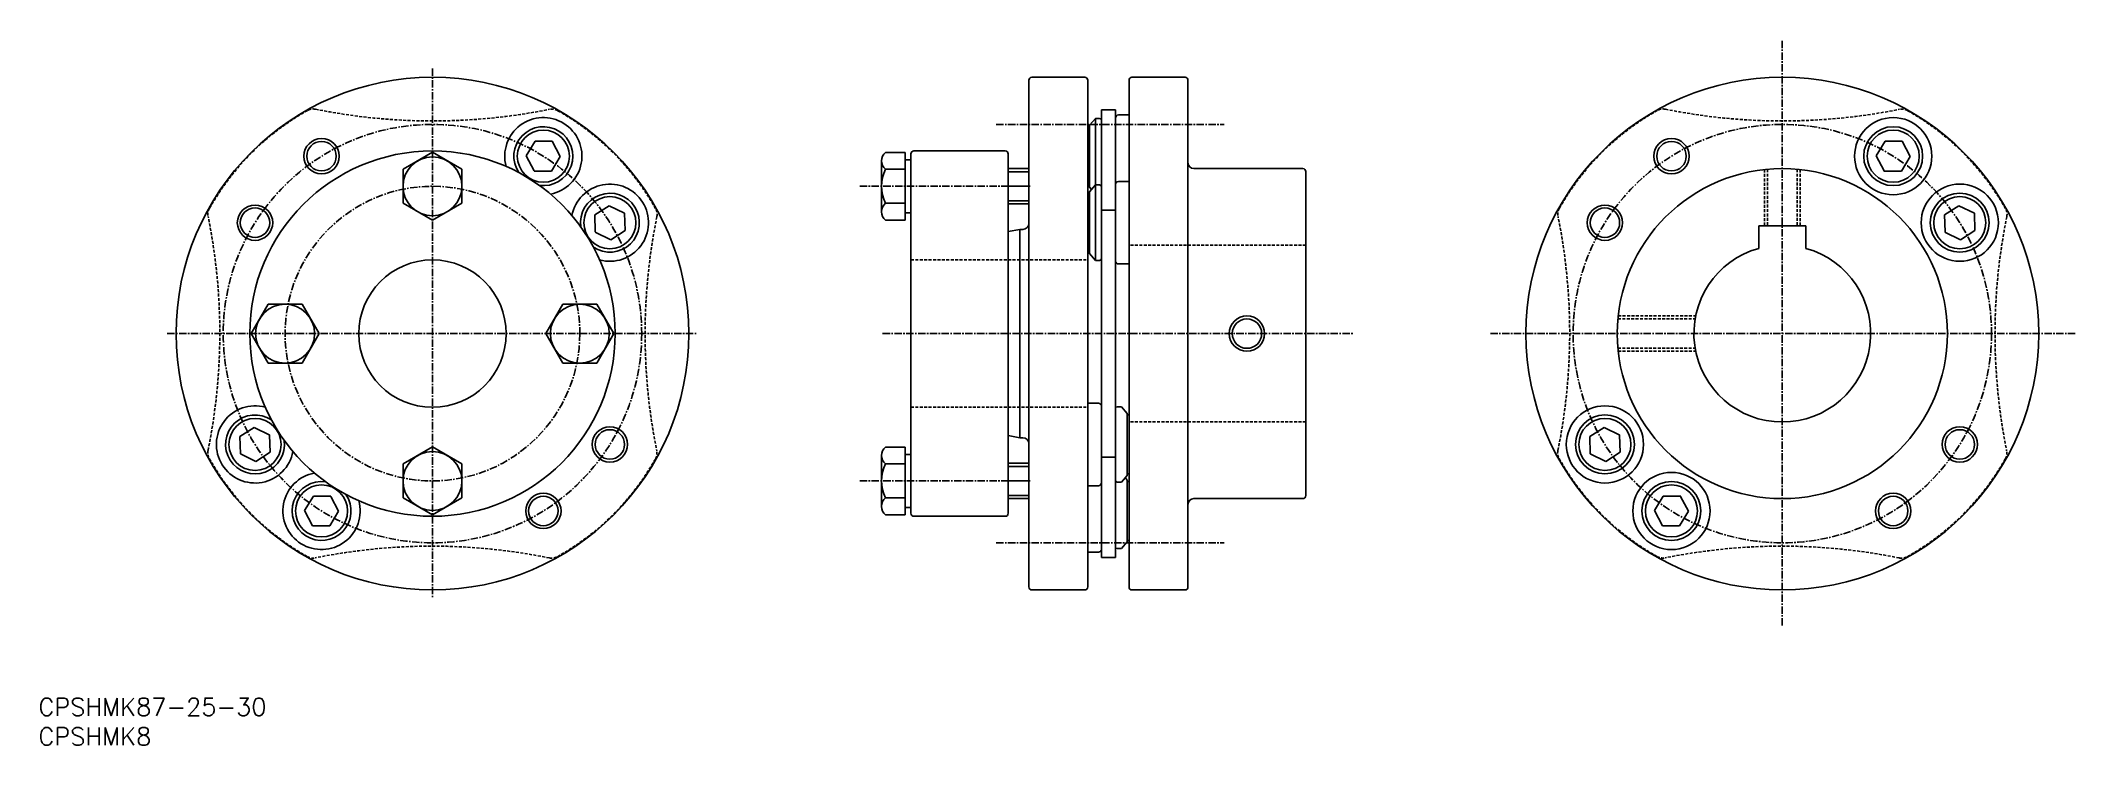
# Model space of a CAD drawing. Extents: x 45 to 390, y 37 to 157.
import ezdxf
from ezdxf.enums import TextEntityAlignment as Align

# ---------------------------------------------------------------- set-up
doc = ezdxf.new("R2010")
doc.units = 0
doc.linetypes.add('CENTER', pattern=[2, 1.25, -0.25, 0.25, -0.25])
doc.linetypes.add('DASHED', pattern=[0.75, 0.5, -0.25])
doc.layers.get('0').update_dxf_attribs({"linetype": 'CONTINUOUS'})
doc.layers.add('CENTER', color=1, linetype='CENTER')
doc.styles.get("Standard").update_dxf_attribs({"font": 'txt.shx', "bigfont": 'extfont.shx'})

# ---------------------------------------------------------------- blocks, each defined once
blk = doc.blocks.new('FB16')
at = {"color": 0}
for p, q in [((0, 5.773505), (-5.000002, 2.886753)), ((5.000002, 2.886753), (0, 5.773505)), ((-5.000002, 2.886753), (-5.000002, -2.886753)), ((5.000002, -2.886753), (5.000002, 2.886753)), ((-5.000002, -2.886753), (0, -5.773505)), ((0, -5.773505), (5.000002, -2.886753))]:
    blk.add_line(p, q, dxfattribs=at)
blk.add_circle((0, 0), 5, dxfattribs=at)
blk = doc.blocks.new('B016')
at = {"color": 0}
for p, q in [((-4, 4.32), (-4, -4.32)), ((-3.293206, 5.75), (0, 5.75)), ((0, 5.75), (0, -5.75)), ((0, 2.89), (-3.293206, 2.89)), ((0, -2.89), (-3.293206, -2.89)), ((0, -5.75), (-3.293206, -5.75))]:
    blk.add_line(p, q, dxfattribs=at)
for centre, radius, start, end in [((-2.2, 4.32), 1.8, 127.397187, 232.602813), ((2.261839, 0), 6.261839, 152.514396, 207.485604), ((-2.2, -4.32), 1.8, 127.397187, 232.602813)]:
    blk.add_arc(centre, radius, start, end, dxfattribs=at)

msp = doc.modelspace()

# ---------------------------------------------------------------- linework, layer by layer
at = {"color": 7, "linetype": 'CONTINUOUS'}
for p, q in [((212.82, 150.17), (212.82, 107.17)), ((213.32, 150.67), (222.32, 150.67)), ((222.82, 150.17), (222.82, 107.17)), ((229.82, 150.17), (229.82, 107.17)), ((239.32, 150.67), (230.32, 150.67)), ((239.82, 150.17), (239.82, 107.17)), ((225.12, 145.17), (225.12, 107.17)), ((225.12, 145.17), (227.52, 145.17)), ((227.52, 145.17), (227.52, 107.17)), ((222.82, 132.28), (222.82, 142.28)), ((223.12, 142.28), (222.82, 142.28)), ((223.12, 142.53), (224.12, 143.68)), ((223.12, 132.03), (223.12, 142.53)), ((223.12, 132.28), (223.12, 142.28)), ((224.12, 143.68), (224.12, 130.88)), ((224.82, 143.68), (224.12, 143.68)), ((225.12, 131.18), (225.12, 143.38)), ((227.52, 130.78), (227.52, 143.78)), ((229.82, 144.28), (228.02, 144.28)), ((229.82, 130.28), (229.82, 144.28)), ((127.56, 137.34), (129.05, 139.81)), ((129.05, 139.81), (131.97, 139.81)), ((131.97, 139.81), (133.33, 137.22)), ((193.32, 138.17), (208.82, 138.17)), ((356.59, 137.34), (358.08, 139.81)), ((358.08, 139.81), (361, 139.81)), ((361, 139.81), (362.36, 137.22)), ((128.9, 134.8), (127.56, 137.34)), ((131.84, 134.75), (128.87, 134.75)), ((131.84, 134.75), (133.33, 137.22)), ((191.82, 136.67), (192.82, 136.67)), ((192.82, 137.67), (192.82, 107.17)), ((209.32, 137.67), (209.32, 107.17)), ((240.82, 135.17), (259.32, 135.17)), ((259.82, 134.67), (259.82, 107.17)), ((357.92, 134.8), (356.59, 137.34)), ((360.87, 134.75), (357.9, 134.75)), ((360.87, 134.75), (362.36, 137.22)), ((209.32, 134.62), (212.82, 134.62)), ((209.32, 132.17), (213.02, 132.17)), ((222.82, 132.28), (223.12, 132.28)), ((223.12, 131.24), (224.12, 132.39)), ((223.12, 132.03), (223.46, 131.63)), ((223.12, 120.74), (223.12, 131.24)), ((224.12, 132.39), (224.12, 119.59)), ((224.82, 132.39), (224.12, 132.39)), ((225.12, 119.89), (225.12, 132.09)), ((227.52, 119.49), (227.52, 132.49)), ((229.82, 132.99), (228.02, 132.99)), ((229.82, 118.99), (229.82, 132.99)), ((139.17, 127.3), (141.6, 128.87)), ((141.6, 128.87), (144.22, 127.59)), ((209.32, 129.72), (212.82, 129.72)), ((222.82, 120.99), (222.82, 130.99)), ((223.12, 130.99), (222.82, 130.99)), ((223.12, 120.99), (223.12, 130.99)), ((225.12, 128.14), (227.52, 128.14)), ((368.2, 127.3), (370.62, 128.87)), ((370.62, 128.87), (373.25, 127.59)), ((139.26, 124.44), (139.17, 127.3)), ((141.89, 123.1), (139.22, 124.41)), ((141.89, 123.1), (144.31, 124.67)), ((144.22, 127.59), (144.31, 124.67)), ((191.82, 127.67), (192.82, 127.67)), ((209.32, 124.49), (211.32, 124.86)), ((211.32, 124.86), (211.32, 107.17)), ((211.32, 124.86), (211.82, 124.86)), ((336.66, 125.47), (344.66, 125.47)), ((336.66, 125.47), (336.66, 121.63)), ((344.66, 125.47), (344.66, 121.63)), ((368.29, 124.44), (368.2, 127.3)), ((370.91, 123.1), (368.24, 124.41)), ((370.91, 123.1), (373.34, 124.67)), ((373.25, 127.59), (373.34, 124.67)), ((222.82, 120.99), (223.12, 120.99)), ((223.12, 120.74), (224.12, 119.59)), ((224.82, 119.59), (224.12, 119.59)), ((229.82, 118.99), (228.02, 118.99)), ((192.82, 76.67), (192.82, 107.17)), ((209.32, 76.67), (209.32, 107.17)), ((211.32, 89.49), (211.32, 107.17)), ((212.82, 64.17), (212.82, 107.17)), ((222.82, 64.17), (222.82, 107.17)), ((225.12, 69.17), (225.12, 107.17)), ((227.52, 69.17), (227.52, 107.17)), ((229.82, 64.17), (229.82, 107.17)), ((239.82, 64.17), (239.82, 107.17)), ((259.82, 79.67), (259.82, 107.17)), ((222.82, 81.36), (222.82, 95.36)), ((222.82, 95.36), (224.62, 95.36)), ((225.12, 81.86), (225.12, 94.86)), ((227.52, 82.26), (227.52, 94.46)), ((227.82, 94.76), (228.52, 94.76)), ((229.52, 93.61), (228.52, 94.76)), ((229.52, 83.11), (229.52, 93.61)), ((229.52, 83.36), (229.52, 93.36)), ((229.52, 93.36), (229.82, 93.36)), ((229.82, 83.36), (229.82, 93.36)), ((81.39, 91.25), (78.96, 89.68)), ((81.39, 91.25), (84.06, 89.94)), ((84.01, 89.91), (84.1, 87.05)), ((209.32, 89.86), (211.32, 89.49)), ((310.41, 91.25), (307.99, 89.68)), ((310.41, 91.25), (313.08, 89.94)), ((313.04, 89.91), (313.13, 87.05)), ((79.05, 86.76), (78.96, 89.68)), ((81.68, 85.48), (79.05, 86.76)), ((84.1, 87.05), (81.68, 85.48)), ((191.82, 86.67), (192.82, 86.67)), ((211.32, 89.49), (211.82, 89.49)), ((308.08, 86.76), (307.99, 89.68)), ((310.7, 85.48), (308.08, 86.76)), ((313.13, 87.05), (310.7, 85.48)), ((209.32, 84.62), (212.82, 84.62)), ((222.82, 70.07), (222.82, 84.07)), ((227.52, 86.21), (225.12, 86.21)), ((225.12, 70.57), (225.12, 83.57)), ((227.52, 70.97), (227.52, 83.17)), ((229.52, 83.11), (228.52, 81.96)), ((229.82, 83.36), (229.52, 83.36)), ((91.43, 79.6), (89.94, 77.13)), ((91.43, 79.6), (94.4, 79.59)), ((94.37, 79.55), (95.71, 77.01)), ((209.32, 82.17), (213.02, 82.17)), ((209.32, 79.72), (212.82, 79.72)), ((222.82, 81.36), (224.62, 81.36)), ((227.82, 81.96), (228.52, 81.96)), ((229.52, 82.32), (229.17, 82.72)), ((229.52, 71.82), (229.52, 82.32)), ((229.52, 72.07), (229.52, 82.07)), ((229.52, 82.07), (229.82, 82.07)), ((229.82, 72.07), (229.82, 82.07)), ((320.46, 79.6), (318.96, 77.13)), ((320.46, 79.6), (323.43, 79.59)), ((323.4, 79.55), (324.74, 77.01)), ((91.3, 74.54), (89.94, 77.13)), ((95.71, 77.01), (94.22, 74.54)), ((191.82, 77.67), (192.82, 77.67)), ((193.32, 76.17), (208.82, 76.17)), ((240.82, 79.17), (259.32, 79.17)), ((320.32, 74.54), (318.96, 77.13)), ((324.74, 77.01), (323.24, 74.54)), ((94.22, 74.54), (91.3, 74.54)), ((323.24, 74.54), (320.32, 74.54)), ((222.82, 70.07), (224.62, 70.07)), ((225.12, 69.17), (227.52, 69.17)), ((227.82, 70.67), (228.52, 70.67)), ((229.52, 71.82), (228.52, 70.67)), ((229.82, 72.07), (229.52, 72.07)), ((213.32, 63.67), (222.32, 63.67)), ((239.32, 63.67), (230.32, 63.67))]:
    msp.add_line(p, q, dxfattribs=at)
at = {"color": 3, "linetype": 'DASHED'}
for p, q in [((337.66, 135.01), (337.66, 125.47)), ((338.16, 135.06), (338.16, 125.47)), ((343.16, 135.06), (343.16, 125.47)), ((343.66, 135.01), (343.66, 125.47)), ((259.82, 122.17), (229.82, 122.17)), ((192.82, 119.67), (222.82, 119.67)), ((312.77, 109.67), (325.87, 109.67)), ((312.82, 110.17), (325.97, 110.17)), ((312.77, 104.67), (325.87, 104.67)), ((312.82, 104.17), (325.97, 104.17)), ((192.82, 94.67), (222.82, 94.67)), ((259.82, 92.17), (229.82, 92.17))]:
    msp.add_line(p, q, dxfattribs=at)
at = {"color": 7, "linetype": 'CONTINUOUS'}
for points in [[(212.82, 135.17), (209.32, 135.17)], [(209.32, 129.17), (212.82, 129.17)], [(209.32, 85.17), (212.82, 85.17)], [(212.82, 79.17), (209.32, 79.17)]]:
    msp.add_lwpolyline(points, dxfattribs=at)
for centre, radius in [((111.64, 107.17), 43.5), ((340.66, 107.17), 43.5), ((130.45, 137.28), 4.42), ((359.47, 137.28), 6.55), ((359.47, 137.28), 5), ((359.47, 137.28), 4.42), ((111.64, 107.17), 31), ((92.82, 137.28), 3), ((92.82, 137.28), 2.5), ((321.85, 137.28), 3), ((321.85, 137.28), 2.5), ((340.66, 107.17), 28), ((370.77, 125.99), 6.55), ((81.53, 125.99), 3), ((81.53, 125.99), 2.5), ((141.74, 125.99), 4.42), ((310.56, 125.99), 3), ((310.56, 125.99), 2.5), ((370.77, 125.99), 5), ((370.77, 125.99), 4.42), ((111.64, 107.17), 12.5), ((310.56, 88.36), 6.55), ((310.56, 88.36), 5), ((81.53, 88.36), 4.42), ((141.74, 88.36), 3), ((141.74, 88.36), 2.5), ((310.56, 88.36), 4.42), ((370.77, 88.36), 3), ((370.77, 88.36), 2.5), ((321.85, 77.07), 6.55), ((92.82, 77.07), 4.42), ((130.45, 77.07), 3), ((130.45, 77.07), 2.5), ((321.85, 77.07), 5), ((321.85, 77.07), 4.42), ((359.47, 77.07), 3), ((359.47, 77.07), 2.5)]:
    msp.add_circle(centre, radius, dxfattribs=at)
for centre, radius, start, end in [((213.32, 150.17), 0.5, 90, 180), ((222.32, 150.17), 0.5, 0, 90), ((230.32, 150.17), 0.5, 90, 180), ((239.32, 150.17), 0.5, 0, 90), ((130.45, 137.28), 6.55, 280.6308, 195.3692), ((130.45, 137.28), 5, 262.0233, 213.9767), ((224.82, 143.38), 0.3, 0, 90), ((228.02, 143.78), 0.5, 90, 180), ((193.32, 137.67), 0.5, 90, 180), ((208.82, 137.67), 0.5, 0, 90), ((240.82, 136.17), 1, 180, 270), ((259.32, 134.67), 0.5, 0, 90), ((141.74, 125.99), 6.55, 254.6308, 169.3692), ((224.82, 132.09), 0.3, 0, 90), ((228.02, 132.49), 0.5, 90, 180), ((141.74, 125.99), 5, 236.0233, 187.9767), ((211.82, 125.86), 1, 270, 0), ((340.66, 107.17), 15, 105.466, 74.534), ((224.82, 119.89), 0.3, 270, 0), ((228.02, 119.49), 0.5, 180, 270), ((249.82, 107.17), 3, 0, 180), ((249.82, 107.17), 3, 180, 0), ((249.82, 107.17), 2.5, 0, 180), ((249.82, 107.17), 2.5, 180, 0), ((81.53, 88.36), 6.55, 74.6308, 349.3692), ((81.53, 88.36), 5, 56.0233, 7.9767), ((224.62, 94.86), 0.5, 0, 90), ((227.82, 94.46), 0.3, 90, 180), ((211.82, 88.49), 1, 0, 90), ((92.82, 77.07), 6.55, 100.6308, 15.3692), ((92.82, 77.07), 5, 82.0233, 33.9767), ((224.62, 81.86), 0.5, 270, 0), ((227.82, 82.26), 0.3, 180, 270), ((259.32, 79.67), 0.5, 270, 0), ((193.32, 76.67), 0.5, 180, 270), ((208.82, 76.67), 0.5, 270, 0), ((240.82, 78.17), 1, 90, 180), ((224.62, 70.57), 0.5, 270, 0), ((227.82, 70.97), 0.3, 180, 270), ((213.32, 64.17), 0.5, 180, 270), ((222.32, 64.17), 0.5, 270, 0), ((230.32, 64.17), 0.5, 180, 270), ((239.32, 64.17), 0.5, 270, 0)]:
    msp.add_arc(centre, radius, start, end, dxfattribs=at)
at = {"color": 3, "linetype": 'DASHED'}
for centre, radius, start, end in [((111.64, 107.17), 43.4, 119.2603, 150.6787), ((91.4, 143.29), 2, 78.5159, 119.2603), ((111.71, 243.25), 100, 258.5159, 281.4231), ((131.91, 143.27), 2, 60.6787, 101.4231), ((111.64, 107.17), 43.4, 29.2603, 60.6787), ((340.66, 107.17), 43.4, 119.2603, 150.6787), ((320.43, 143.29), 2, 78.5159, 119.2603), ((340.73, 243.25), 100, 258.5159, 281.4231), ((360.94, 143.27), 2, 60.6787, 101.4231), ((340.66, 107.17), 43.4, 29.2603, 60.6787), ((75.54, 127.45), 2, 150.6787, 191.4231), ((147.75, 127.41), 2, 348.5159, 29.2603), ((304.57, 127.45), 2, 150.6787, 191.4231), ((376.78, 127.41), 2, 348.5159, 29.2603), ((-24.44, 107.25), 100, 348.5159, 11.4231), ((247.71, 107.1), 100, 168.5159, 191.4231), ((204.59, 107.25), 100, 348.5159, 11.4231), ((476.74, 107.1), 100, 168.5159, 191.4231), ((75.52, 86.94), 2, 168.5159, 209.2603), ((147.73, 86.9), 2, 330.6787, 11.4231), ((304.54, 86.94), 2, 168.5159, 209.2603), ((376.76, 86.9), 2, 330.6787, 11.4231), ((111.64, 107.17), 43.4, 209.2603, 240.6787), ((111.64, 107.17), 43.4, 299.2603, 330.6787), ((340.66, 107.17), 43.4, 209.2603, 240.6787), ((340.66, 107.17), 43.4, 299.2603, 330.6787), ((91.36, 71.08), 2, 240.6787, 281.4231), ((111.56, -28.9), 100, 78.5159, 101.4231), ((131.87, 71.06), 2, 258.5159, 299.2603), ((320.39, 71.08), 2, 240.6787, 281.4231), ((340.59, -28.9), 100, 78.5159, 101.4231), ((360.9, 71.06), 2, 258.5159, 299.2603)]:
    msp.add_arc(centre, radius, start, end, dxfattribs=at)
at = {"layer": 'CENTER', "color": 1, "linetype": 'CENTER'}
for p, q in [((340.66, 156.88), (340.66, 57.47)), ((111.64, 152.17), (111.64, 62.17)), ((207.28, 142.67), (245.94, 142.67)), ((184.13, 132.17), (213.02, 132.17)), ((66.64, 107.17), (156.64, 107.17)), ((188.02, 107.17), (268.02, 107.17)), ((390.37, 107.17), (290.96, 107.17)), ((184.13, 82.17), (213.02, 82.17)), ((207.28, 71.67), (245.94, 71.67))]:
    msp.add_line(p, q, dxfattribs=at)
for centre, radius in [((111.64, 107.17), 35.5), ((340.66, 107.17), 35.5), ((111.64, 107.17), 25)]:
    msp.add_circle(centre, radius, dxfattribs=at)

# ---------------------------------------------------------------- block references
at = {"color": 7, "linetype": 'CONTINUOUS'}
for name, p in [('FB16', (111.64, 132.17)), ('B016', (191.82, 132.17))]:
    msp.add_blockref(name, p, dxfattribs=at)
for p, rotation in [((86.64, 107.17), 90), ((136.64, 107.17), 270), ((111.64, 82.17), 180)]:
    msp.add_blockref('FB16', p, dxfattribs=dict(at, rotation=rotation))
at = {"color": 7, "linetype": 'CONTINUOUS', "xscale": -1, "rotation": 180}
msp.add_blockref('B016', (191.82, 82.17), dxfattribs=at)

# ---------------------------------------------------------------- texts
at = {"color": 7, "linetype": 'CONTINUOUS'}
for s, p in [('CPSHMK87-25-30', (44.78, 43.8)), ('CPSHMK8', (44.78, 38.8))]:
    msp.add_text(s, height=3, dxfattribs=at).set_placement(p, align=Align.MIDDLE_LEFT)

doc.saveas('drawing.dxf')
